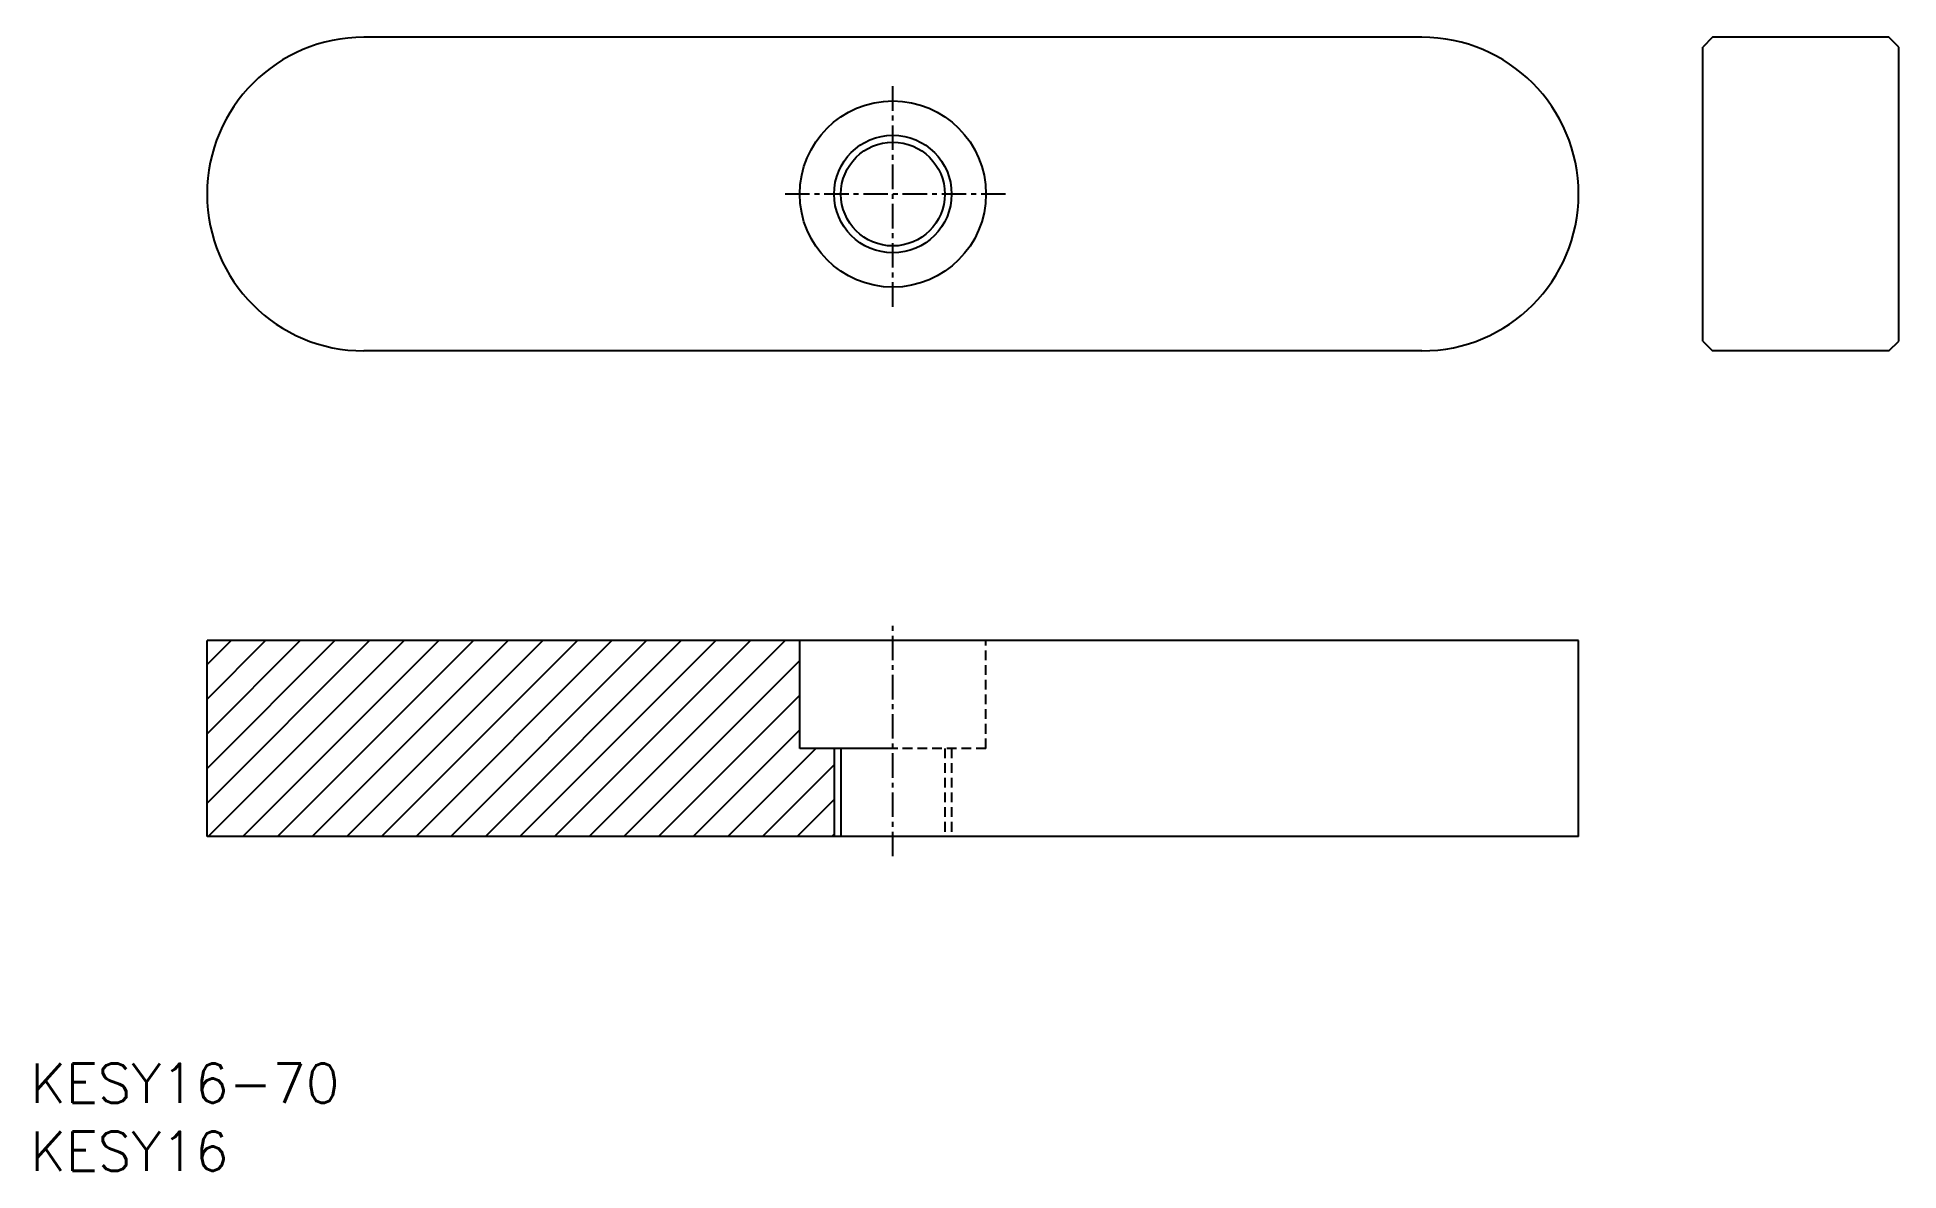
# Model space of a CAD drawing. Extents: x 96.1 to 191.1, y 126.7 to 184.5.
import ezdxf

# ---------------------------------------------------------------- set-up
doc = ezdxf.new("R2010")
doc.units = 0
doc.linetypes.add('CENTER', pattern=[2, 1.25, -0.25, 0.25, -0.25])
doc.linetypes.add('DASHED', pattern=[0.75, 0.5, -0.25])
doc.layers.get('0').update_dxf_attribs({"linetype": 'CONTINUOUS'})
doc.layers.add('CENTER', color=1, linetype='CENTER')
doc.styles.get("Standard").update_dxf_attribs({"font": 'txt.shx', "bigfont": 'bigfont.shx'})

# ---------------------------------------------------------------- blocks, each defined once
blk = doc.blocks.new('*X2')
at = {"color": 0, "linetype": 'CONTINUOUS'}
for p, q in [((104.78, 145.439), (113.071, 153.729)), ((104.78, 147.206), (111.303, 153.729)), ((104.78, 148.974), (109.535, 153.729)), ((104.78, 150.742), (107.767, 153.729)), ((104.78, 152.51), (106, 153.729)), ((104.838, 143.729), (114.838, 153.729)), ((106.606, 143.729), (116.606, 153.729)), ((108.374, 143.729), (118.374, 153.729)), ((110.142, 143.729), (120.142, 153.729)), ((111.909, 143.729), (121.909, 153.729)), ((113.677, 143.729), (123.677, 153.729)), ((115.445, 143.729), (125.445, 153.729)), ((117.213, 143.729), (127.213, 153.729)), ((118.981, 143.729), (128.981, 153.729)), ((120.748, 143.729), (130.748, 153.729)), ((122.516, 143.729), (132.516, 153.729)), ((124.284, 143.729), (134.284, 153.729)), ((126.052, 143.729), (135.03, 152.708)), ((127.819, 143.729), (135.03, 150.94)), ((129.587, 143.729), (135.03, 149.172)), ((131.355, 143.729), (135.855, 148.229)), ((133.123, 143.729), (136.78, 147.387)), ((134.89, 143.729), (136.78, 145.619)), ((136.658, 143.729), (136.78, 143.851))]:
    blk.add_line(p, q, dxfattribs=at)

msp = doc.modelspace()

# ---------------------------------------------------------------- linework, layer by layer
at = {"color": 7, "linetype": 'CONTINUOUS'}
for p, q in [((166.78, 184.51), (112.78, 184.51)), ((181.623, 184.51), (181.123, 184.01)), ((190.623, 184.51), (181.623, 184.51)), ((191.123, 184.01), (190.623, 184.51)), ((181.123, 169.01), (181.123, 184.01)), ((191.123, 169.01), (191.123, 184.01)), ((166.78, 168.51), (112.78, 168.51)), ((181.123, 169.01), (181.623, 168.51)), ((190.623, 168.51), (181.623, 168.51)), ((190.623, 168.51), (191.123, 169.01)), ((104.78, 143.729), (104.78, 153.729)), ((174.78, 153.729), (104.78, 153.729)), ((135.03, 148.229), (135.03, 153.729)), ((174.78, 143.729), (174.78, 153.729)), ((139.78, 148.229), (135.03, 148.229)), ((137.13, 148.229), (137.13, 143.729)), ((174.78, 143.729), (104.78, 143.729))]:
    msp.add_line(p, q, dxfattribs=at)
at = {"color": 3, "linetype": 'DASHED'}
for p, q in [((144.53, 148.229), (144.53, 153.729)), ((144.53, 148.229), (139.78, 148.229)), ((142.43, 148.229), (142.43, 143.729)), ((142.78, 148.229), (142.78, 143.729))]:
    msp.add_line(p, q, dxfattribs=at)
at = {"color": 3, "linetype": 'CONTINUOUS'}
msp.add_line((136.78, 148.229), (136.78, 143.729), dxfattribs=at)
at = {"color": 7, "linetype": 'CONTINUOUS'}
for radius in [4.75, 2.65]:
    msp.add_circle((139.78, 176.51), radius, dxfattribs=at)
at = {"color": 3, "linetype": 'CONTINUOUS'}
msp.add_circle((139.78, 176.51), 3, dxfattribs=at)
at = {"color": 7, "linetype": 'CONTINUOUS'}
for centre, start, end in [((112.78, 176.51), 90, 270), ((166.78, 176.51), 270, 90)]:
    msp.add_arc(centre, 8, start, end, dxfattribs=at)
at = {"layer": 'CENTER', "color": 1, "linetype": 'CENTER'}
for p, q in [((139.78, 170.76), (139.78, 182.26)), ((145.53, 176.51), (134.03, 176.51)), ((139.78, 142.729), (139.78, 154.729))]:
    msp.add_line(p, q, dxfattribs=at)

# ---------------------------------------------------------------- block references
at = {"color": 7, "linetype": 'CONTINUOUS'}
msp.add_blockref('*X2', (0, 0), dxfattribs=at)

# ---------------------------------------------------------------- texts
for s, p in [('KESY16-70', (95.766, 130.148)), ('KESY16', (95.766, 126.68))]:
    msp.add_text(s, height=2).set_placement(p)

doc.saveas('drawing.dxf')
